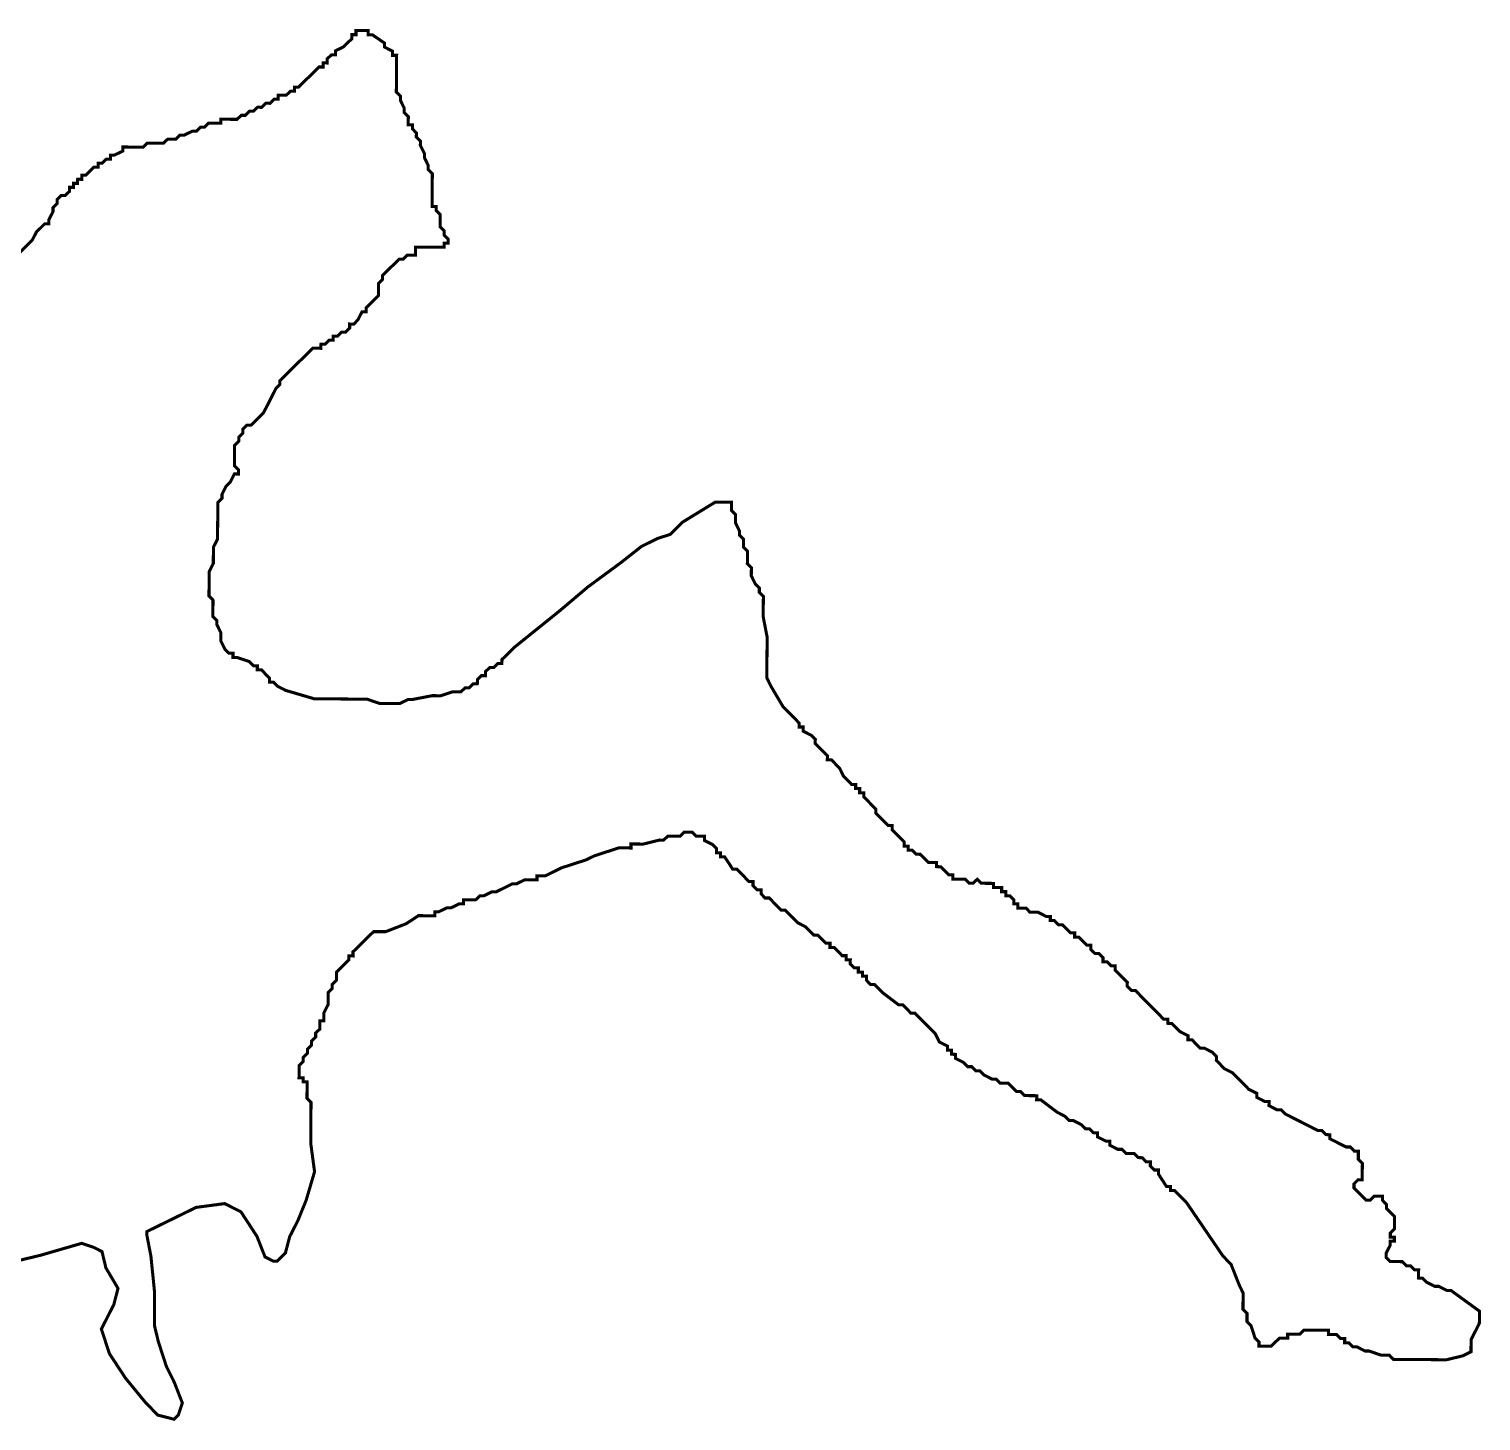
# Model space of a CAD drawing. Header units: metres. Extents: x 290190 to 339802, y 1811045 to 1991312.
# Drawn here: x 328009 to 329448, y 1823481 to 1824861 of the extents above; entities that cross this region are included whole.
import ezdxf

# ---------------------------------------------------------------- set-up
doc = ezdxf.new("R2010")
doc.units = ezdxf.units.M
doc.header["$MEASUREMENT"] = 0
doc.layers.add('HAZARDS LINE', color=1, linetype='Continuous')

msp = doc.modelspace()

# ---------------------------------------------------------------- linework, layer by layer
at = {"layer": 'HAZARDS LINE', "lineweight": 18}
msp.add_lwpolyline([(327999.6, 1824639.8, 3.03, 3.03, 0), (328007.8, 1824647.9, 3.03, 3.03, 0), (328011.8, 1824651.9, 3.03, 3.03, 0), (328015.9, 1824659.9, 3.03, 3.03, 0), (328020, 1824663.9, 3.03, 3.03, 0), (328024.1, 1824668, 3.03, 3.03, 0), (328028.1, 1824667.9, 3.03, 3.03, 0), (328028.2, 1824672, 3.03, 3.03, 0), (328032.3, 1824680, 3.03, 3.03, 0), (328032.3, 1824684.1, 3.03, 3.03, 0), (328036.4, 1824688.1, 3.03, 3.03, 0), (328036.4, 1824692.1, 3.03, 3.03, 0), (328040.5, 1824696.1, 3.03, 3.03, 0), (328044.5, 1824696.1, 3.03, 3.03, 0), (328048.6, 1824700.1, 3.03, 3.03, 0), (328048.6, 1824704.2, 3.03, 3.03, 0), (328052.7, 1824704.1, 3.03, 3.03, 0), (328052.7, 1824708.2, 3.03, 3.03, 0), (328056.7, 1824708.1, 3.03, 3.03, 0), (328056.8, 1824712.2, 3.03, 3.03, 0), (328060.8, 1824712.1, 3.03, 3.03, 0), (328060.8, 1824716.2, 3.03, 3.03, 0), (328064.9, 1824716.2, 3.03, 3.03, 0), (328069, 1824720.2, 3.03, 3.03, 0), (328073, 1824724.2, 3.03, 3.03, 0), (328077.1, 1824724.2, 3.03, 3.03, 0), (328077.1, 1824728.2, 3.03, 3.03, 0), (328081.2, 1824728.2, 3.03, 3.03, 0), (328085.2, 1824732.2, 3.03, 3.03, 0), (328089.3, 1824732.1, 3.03, 3.03, 0), (328089.3, 1824736.2, 3.03, 3.03, 0), (328093.3, 1824736.2, 3.03, 3.03, 0), (328101.5, 1824740.1, 3.03, 3.03, 0), (328101.5, 1824744.2, 3.03, 3.03, 0), (328121.7, 1824744, 3.03, 3.03, 0), (328125.8, 1824748, 3.03, 3.03, 0), (328141.9, 1824747.9, 3.03, 3.03, 0), (328146, 1824751.9, 3.03, 3.03, 0), (328154.1, 1824751.9, 3.03, 3.03, 0), (328158.2, 1824755.9, 3.03, 3.03, 0), (328162.2, 1824755.8, 3.03, 3.03, 0), (328170.3, 1824759.8, 3.03, 3.03, 0), (328174.4, 1824759.8, 3.03, 3.03, 0), (328178.5, 1824763.8, 3.03, 3.03, 0), (328182.5, 1824763.8, 3.03, 3.03, 0), (328186.6, 1824767.8, 3.03, 3.03, 0), (328198.7, 1824767.7, 3.03, 3.03, 0), (328198.7, 1824771.7, 3.03, 3.03, 0), (328214.9, 1824771.6, 3.03, 3.03, 0), (328219, 1824775.6, 3.03, 3.03, 0), (328223, 1824775.6, 3.03, 3.03, 0), (328227.1, 1824779.6, 3.03, 3.03, 0), (328231.1, 1824779.6, 3.03, 3.03, 0), (328235.2, 1824783.6, 3.03, 3.03, 0), (328239.2, 1824783.5, 3.03, 3.03, 0), (328243.3, 1824787.6, 3.03, 3.03, 0), (328247.4, 1824787.5, 3.03, 3.03, 0), (328251.4, 1824791.5, 3.03, 3.03, 0), (328255.5, 1824791.5, 3.03, 3.03, 0), (328255.5, 1824795.6, 3.03, 3.03, 0), (328263.6, 1824795.5, 3.03, 3.03, 0), (328267.7, 1824799.5, 3.03, 3.03, 0), (328271.7, 1824799.5, 3.03, 3.03, 0), (328271.7, 1824803.5, 3.03, 3.03, 0), (328275.8, 1824803.5, 3.03, 3.03, 0), (328283.9, 1824811.5, 3.03, 3.03, 0), (328288, 1824815.5, 3.03, 3.03, 0), (328292.1, 1824819.5, 3.03, 3.03, 0), (328296.2, 1824823.5, 3.03, 3.03, 0), (328300.2, 1824823.5, 3.03, 3.03, 0), (328300.2, 1824827.6, 3.03, 3.03, 0), (328304.3, 1824827.5, 3.03, 3.03, 0), (328304.3, 1824831.6, 3.03, 3.03, 0), (328308.4, 1824835.6, 3.03, 3.03, 0), (328312.4, 1824835.5, 3.03, 3.03, 0), (328312.4, 1824839.6, 3.03, 3.03, 0), (328320.6, 1824843.6, 3.03, 3.03, 0), (328324.6, 1824847.6, 3.03, 3.03, 0), (328328.7, 1824851.6, 3.03, 3.03, 0), (328328.7, 1824855.6, 3.03, 3.03, 0), (328332.8, 1824855.6, 3.03, 3.03, 0), (328332.8, 1824859.7, 3.03, 3.03, 0), (328344.9, 1824859.6, 3.03, 3.03, 0), (328344.9, 1824855.5, 3.03, 3.03, 0), (328349, 1824855.5, 3.03, 3.03, 0), (328361, 1824847.3, 3.03, 3.03, 0), (328361, 1824843.3, 3.03, 3.03, 0), (328369, 1824839.2, 3.03, 3.03, 0), (328369, 1824835.1, 3.03, 3.03, 0), (328373.1, 1824835.1, 3.03, 3.03, 0), (328372.8, 1824798.7, 3.03, 3.03, 0), (328376.8, 1824794.6, 3.03, 3.03, 0), (328376.8, 1824790.6, 3.03, 3.03, 0), (328380.7, 1824782.5, 3.03, 3.03, 0), (328380.7, 1824778.4, 3.03, 3.03, 0), (328384.7, 1824774.3, 3.03, 3.03, 0), (328384.6, 1824766.3, 3.03, 3.03, 0), (328388.7, 1824766.2, 3.03, 3.03, 0), (328388.7, 1824762.2, 3.03, 3.03, 0), (328392.7, 1824758.1, 3.03, 3.03, 0), (328392.6, 1824754.1, 3.03, 3.03, 0), (328396.7, 1824750, 3.03, 3.03, 0), (328396.6, 1824745.9, 3.03, 3.03, 0), (328400.6, 1824737.8, 3.03, 3.03, 0), (328400.6, 1824733.8, 3.03, 3.03, 0), (328404.5, 1824725.7, 3.03, 3.03, 0), (328404.5, 1824721.6, 3.03, 3.03, 0), (328408.5, 1824717.6, 3.03, 3.03, 0), (328408.3, 1824685.2, 3.03, 3.03, 0), (328412.3, 1824685.2, 3.03, 3.03, 0), (328412.3, 1824681.1, 3.03, 3.03, 0), (328416.3, 1824677.1, 3.03, 3.03, 0), (328416.2, 1824664.9, 3.03, 3.03, 0), (328420.2, 1824660.9, 3.03, 3.03, 0), (328420.2, 1824656.8, 3.03, 3.03, 0), (328424.2, 1824652.7, 3.03, 3.03, 0), (328424.2, 1824648.7, 3.03, 3.03, 0), (328420.1, 1824648.7, 3.03, 3.03, 0), (328420.1, 1824644.7, 3.03, 3.03, 0), (328391.8, 1824644.9, 3.03, 3.03, 0), (328391.7, 1824636.8, 3.03, 3.03, 0), (328383.6, 1824636.9, 3.03, 3.03, 0), (328379.6, 1824632.9, 3.03, 3.03, 0), (328375.5, 1824632.9, 3.03, 3.03, 0), (328371.5, 1824628.9, 3.03, 3.03, 0), (328367.4, 1824624.9, 3.03, 3.03, 0), (328363.3, 1824620.9, 3.03, 3.03, 0), (328359.2, 1824616.8, 3.03, 3.03, 0), (328359.2, 1824612.8, 3.03, 3.03, 0), (328355.1, 1824608.8, 3.03, 3.03, 0), (328355, 1824596.7, 3.03, 3.03, 0), (328351, 1824592.7, 3.03, 3.03, 0), (328342.8, 1824584.6, 3.03, 3.03, 0), (328342.8, 1824580.6, 3.03, 3.03, 0), (328338.7, 1824580.6, 3.03, 3.03, 0), (328334.6, 1824572.6, 3.03, 3.03, 0), (328330.6, 1824568.5, 3.03, 3.03, 0), (328326.5, 1824568.6, 3.03, 3.03, 0), (328326.5, 1824564.5, 3.03, 3.03, 0), (328322.4, 1824560.5, 3.03, 3.03, 0), (328318.4, 1824560.6, 3.03, 3.03, 0), (328314.3, 1824556.5, 3.03, 3.03, 0), (328310.3, 1824556.6, 3.03, 3.03, 0), (328310.2, 1824552.5, 3.03, 3.03, 0), (328306.2, 1824552.6, 3.03, 3.03, 0), (328302.1, 1824548.6, 3.03, 3.03, 0), (328298.1, 1824548.6, 3.03, 3.03, 0), (328298, 1824544.5, 3.03, 3.03, 0), (328290, 1824544.6, 3.03, 3.03, 0), (328261.4, 1824516.5, 3.03, 3.03, 0), (328257.4, 1824512.5, 3.03, 3.03, 0), (328257.3, 1824508.5, 3.03, 3.03, 0), (328253.3, 1824504.5, 3.03, 3.03, 0), (328249.2, 1824496.4, 3.03, 3.03, 0), (328245.1, 1824488.3, 3.03, 3.03, 0), (328240.9, 1824480.3, 3.03, 3.03, 0), (328232.8, 1824472.3, 3.03, 3.03, 0), (328228.7, 1824468.3, 3.03, 3.03, 0), (328224.7, 1824468.3, 3.03, 3.03, 0), (328220.6, 1824464.3, 3.03, 3.03, 0), (328220.6, 1824460.2, 3.03, 3.03, 0), (328216.5, 1824456.2, 3.03, 3.03, 0), (328216.5, 1824452.2, 3.03, 3.03, 0), (328212.4, 1824448.2, 3.03, 3.03, 0), (328212.2, 1824427.9, 3.03, 3.03, 0), (328216.3, 1824423.9, 3.03, 3.03, 0), (328216.2, 1824419.8, 3.03, 3.03, 0), (328212.2, 1824419.9, 3.03, 3.03, 0), (328208.1, 1824411.8, 3.03, 3.03, 0), (328204, 1824407.8, 3.03, 3.03, 0), (328199.9, 1824399.7, 3.03, 3.03, 0), (328199.9, 1824395.7, 3.03, 3.03, 0), (328195.8, 1824391.7, 3.03, 3.03, 0), (328195.5, 1824355.3, 3.03, 3.03, 0), (328191.4, 1824347.2, 3.03, 3.03, 0), (328191.3, 1824331.1, 3.03, 3.03, 0), (328187.2, 1824323, 3.03, 3.03, 0), (328187, 1824298.8, 3.03, 3.03, 0), (328191, 1824294.7, 3.03, 3.03, 0), (328190.9, 1824278.5, 3.03, 3.03, 0), (328194.9, 1824274.4, 3.03, 3.03, 0), (328194.9, 1824270.4, 3.03, 3.03, 0), (328198.8, 1824262.3, 3.03, 3.03, 0), (328198.8, 1824254.2, 3.03, 3.03, 0), (328202.8, 1824246.1, 3.03, 3.03, 0), (328206.8, 1824242, 3.03, 3.03, 0), (328210.8, 1824242, 3.03, 3.03, 0), (328210.8, 1824237.9, 3.03, 3.03, 0), (328214.8, 1824237.9, 3.03, 3.03, 0), (328226.9, 1824233.8, 3.03, 3.03, 0), (328230.9, 1824229.7, 3.03, 3.03, 0), (328235, 1824229.6, 3.03, 3.03, 0), (328234.9, 1824225.6, 3.03, 3.03, 0), (328239, 1824225.6, 3.03, 3.03, 0), (328243, 1824221.5, 3.03, 3.03, 0), (328247, 1824217.4, 3.03, 3.03, 0), (328247, 1824213.4, 3.03, 3.03, 0), (328251, 1824213.4, 3.03, 3.03, 0), (328255, 1824209.3, 3.03, 3.03, 0), (328263.1, 1824205.2, 3.03, 3.03, 0), (328291.3, 1824196.9, 3.03, 3.03, 0), (328343.9, 1824196.5, 3.03, 3.03, 0), (328356, 1824192.3, 3.03, 3.03, 0), (328376.2, 1824192.2, 3.03, 3.03, 0), (328384.3, 1824196.1, 3.03, 3.03, 0), (328388.3, 1824196.1, 3.03, 3.03, 0), (328408.6, 1824200, 3.03, 3.03, 0), (328416.7, 1824199.9, 3.03, 3.03, 0), (328428.8, 1824203.9, 3.03, 3.03, 0), (328436.9, 1824203.8, 3.03, 3.03, 0), (328441, 1824207.8, 3.03, 3.03, 0), (328445, 1824207.8, 3.03, 3.03, 0), (328449.1, 1824211.8, 3.03, 3.03, 0), (328453.1, 1824211.8, 3.03, 3.03, 0), (328453.2, 1824215.8, 3.03, 3.03, 0), (328457.2, 1824219.8, 3.03, 3.03, 0), (328461.3, 1824219.8, 3.03, 3.03, 0), (328461.3, 1824223.9, 3.03, 3.03, 0), (328465.4, 1824227.9, 3.03, 3.03, 0), (328469.4, 1824227.8, 3.03, 3.03, 0), (328473.5, 1824231.9, 3.03, 3.03, 0), (328477.5, 1824231.8, 3.03, 3.03, 0), (328477.6, 1824235.9, 3.03, 3.03, 0), (328481.7, 1824239.9, 3.03, 3.03, 0), (328489.8, 1824247.9, 3.03, 3.03, 0), (328534.5, 1824283.9, 3.03, 3.03, 0), (328563, 1824308, 3.03, 3.03, 0), (328595.6, 1824332, 3.03, 3.03, 0), (328615.9, 1824348, 3.03, 3.03, 0), (328632.1, 1824356, 3.03, 3.03, 0), (328644.3, 1824359.9, 3.03, 3.03, 0), (328656.5, 1824372, 3.03, 3.03, 0), (328689, 1824391.9, 3.03, 3.03, 0), (328705.2, 1824391.8, 3.03, 3.03, 0), (328705.1, 1824383.7, 3.03, 3.03, 0), (328709.1, 1824379.6, 3.03, 3.03, 0), (328709.1, 1824371.5, 3.03, 3.03, 0), (328713, 1824363.4, 3.03, 3.03, 0), (328713, 1824359.4, 3.03, 3.03, 0), (328717, 1824355.3, 3.03, 3.03, 0), (328717, 1824347.2, 3.03, 3.03, 0), (328721, 1824343.2, 3.03, 3.03, 0), (328720.9, 1824331, 3.03, 3.03, 0), (328724.9, 1824327, 3.03, 3.03, 0), (328724.8, 1824318.9, 3.03, 3.03, 0), (328728.8, 1824310.7, 3.03, 3.03, 0), (328732.8, 1824306.7, 3.03, 3.03, 0), (328732.8, 1824302.6, 3.03, 3.03, 0), (328736.8, 1824298.6, 3.03, 3.03, 0), (328736.6, 1824278.3, 3.03, 3.03, 0), (328740.5, 1824258.1, 3.03, 3.03, 0), (328740.2, 1824217.7, 3.03, 3.03, 0), (328744.2, 1824209.5, 3.03, 3.03, 0), (328756.2, 1824189.2, 3.03, 3.03, 0), (328760.2, 1824185.2, 3.03, 3.03, 0), (328768.2, 1824177, 3.03, 3.03, 0), (328772.2, 1824172.9, 3.03, 3.03, 0), (328772.2, 1824168.9, 3.03, 3.03, 0), (328776.2, 1824168.9, 3.03, 3.03, 0), (328776.2, 1824164.8, 3.03, 3.03, 0), (328784.2, 1824160.7, 3.03, 3.03, 0), (328788.3, 1824156.6, 3.03, 3.03, 0), (328788.2, 1824152.6, 3.03, 3.03, 0), (328792.2, 1824148.5, 3.03, 3.03, 0), (328796.2, 1824144.5, 3.03, 3.03, 0), (328800.3, 1824140.4, 3.03, 3.03, 0), (328800.2, 1824136.3, 3.03, 3.03, 0), (328804.3, 1824136.3, 3.03, 3.03, 0), (328808.3, 1824132.2, 3.03, 3.03, 0), (328812.3, 1824128.2, 3.03, 3.03, 0), (328816.3, 1824120, 3.03, 3.03, 0), (328820.3, 1824116, 3.03, 3.03, 0), (328824.3, 1824111.9, 3.03, 3.03, 0), (328828.3, 1824111.9, 3.03, 3.03, 0), (328828.3, 1824107.8, 3.03, 3.03, 0), (328832.3, 1824107.8, 3.03, 3.03, 0), (328832.3, 1824103.7, 3.03, 3.03, 0), (328836.4, 1824103.7, 3.03, 3.03, 0), (328836.3, 1824099.7, 3.03, 3.03, 0), (328840.3, 1824095.6, 3.03, 3.03, 0), (328848.4, 1824087.4, 3.03, 3.03, 0), (328848.3, 1824083.4, 3.03, 3.03, 0), (328852.3, 1824079.3, 3.03, 3.03, 0), (328860.4, 1824071.2, 3.03, 3.03, 0), (328864.4, 1824071.1, 3.03, 3.03, 0), (328864.4, 1824067.1, 3.03, 3.03, 0), (328868.4, 1824063, 3.03, 3.03, 0), (328872.4, 1824059, 3.03, 3.03, 0), (328876.4, 1824054.9, 3.03, 3.03, 0), (328876.4, 1824050.8, 3.03, 3.03, 0), (328880.4, 1824050.8, 3.03, 3.03, 0), (328880.4, 1824046.8, 3.03, 3.03, 0), (328884.4, 1824046.7, 3.03, 3.03, 0), (328888.4, 1824042.7, 3.03, 3.03, 0), (328892.5, 1824042.6, 3.03, 3.03, 0), (328896.5, 1824038.6, 3.03, 3.03, 0), (328900.5, 1824034.5, 3.03, 3.03, 0), (328908.6, 1824034.4, 3.03, 3.03, 0), (328908.6, 1824030.4, 3.03, 3.03, 0), (328912.6, 1824030.3, 3.03, 3.03, 0), (328916.6, 1824026.3, 3.03, 3.03, 0), (328920.6, 1824022.2, 3.03, 3.03, 0), (328924.7, 1824022.2, 3.03, 3.03, 0), (328924.6, 1824018.1, 3.03, 3.03, 0), (328936.8, 1824018, 3.03, 3.03, 0), (328940.8, 1824013.9, 3.03, 3.03, 0), (328944.8, 1824013.9, 3.03, 3.03, 0), (328948.9, 1824017.9, 3.03, 3.03, 0), (328952.9, 1824013.9, 3.03, 3.03, 0), (328965, 1824013.8, 3.03, 3.03, 0), (328965, 1824009.7, 3.03, 3.03, 0), (328973.1, 1824009.7, 3.03, 3.03, 0), (328973.1, 1824005.6, 3.03, 3.03, 0), (328977.1, 1824005.6, 3.03, 3.03, 0), (328977.1, 1824001.5, 3.03, 3.03, 0), (328981.1, 1824001.5, 3.03, 3.03, 0), (328985.1, 1823997.4, 3.03, 3.03, 0), (328985.1, 1823993.4, 3.03, 3.03, 0), (328989.1, 1823993.4, 3.03, 3.03, 0), (328989.1, 1823989.3, 3.03, 3.03, 0), (328997.2, 1823989.3, 3.03, 3.03, 0), (329001.2, 1823985.2, 3.03, 3.03, 0), (329009.3, 1823985.1, 3.03, 3.03, 0), (329017.3, 1823981, 3.03, 3.03, 0), (329021.4, 1823981, 3.03, 3.03, 0), (329021.3, 1823976.9, 3.03, 3.03, 0), (329025.4, 1823976.9, 3.03, 3.03, 0), (329029.4, 1823972.8, 3.03, 3.03, 0), (329033.4, 1823972.8, 3.03, 3.03, 0), (329041.5, 1823964.7, 3.03, 3.03, 0), (329045.5, 1823964.6, 3.03, 3.03, 0), (329045.5, 1823960.6, 3.03, 3.03, 0), (329049.5, 1823960.5, 3.03, 3.03, 0), (329053.5, 1823956.5, 3.03, 3.03, 0), (329057.5, 1823952.4, 3.03, 3.03, 0), (329061.6, 1823952.4, 3.03, 3.03, 0), (329061.5, 1823948.3, 3.03, 3.03, 0), (329065.6, 1823944.3, 3.03, 3.03, 0), (329069.6, 1823944.2, 3.03, 3.03, 0), (329073.6, 1823940.1, 3.03, 3.03, 0), (329073.6, 1823936.1, 3.03, 3.03, 0), (329077.6, 1823936.1, 3.03, 3.03, 0), (329081.6, 1823932, 3.03, 3.03, 0), (329085.7, 1823932, 3.03, 3.03, 0), (329085.6, 1823927.9, 3.03, 3.03, 0), (329089.7, 1823923.8, 3.03, 3.03, 0), (329093.7, 1823919.8, 3.03, 3.03, 0), (329097.7, 1823915.7, 3.03, 3.03, 0), (329097.6, 1823911.7, 3.03, 3.03, 0), (329101.7, 1823907.6, 3.03, 3.03, 0), (329105.7, 1823907.6, 3.03, 3.03, 0), (329109.7, 1823903.5, 3.03, 3.03, 0), (329113.7, 1823899.4, 3.03, 3.03, 0), (329121.7, 1823891.3, 3.03, 3.03, 0), (329125.8, 1823887.2, 3.03, 3.03, 0), (329129.8, 1823883.1, 3.03, 3.03, 0), (329133.8, 1823879, 3.03, 3.03, 0), (329137.8, 1823879, 3.03, 3.03, 0), (329137.8, 1823875, 3.03, 3.03, 0), (329141.8, 1823874.9, 3.03, 3.03, 0), (329145.8, 1823870.9, 3.03, 3.03, 0), (329149.9, 1823866.8, 3.03, 3.03, 0), (329157.9, 1823862.7, 3.03, 3.03, 0), (329157.9, 1823858.6, 3.03, 3.03, 0), (329161.9, 1823858.6, 3.03, 3.03, 0), (329169.9, 1823850.4, 3.03, 3.03, 0), (329174, 1823850.4, 3.03, 3.03, 0), (329182, 1823846.3, 3.03, 3.03, 0), (329186.1, 1823842.2, 3.03, 3.03, 0), (329186, 1823838.2, 3.03, 3.03, 0), (329190, 1823834.1, 3.03, 3.03, 0), (329194, 1823830, 3.03, 3.03, 0), (329202.1, 1823825.9, 3.03, 3.03, 0), (329206.1, 1823821.9, 3.03, 3.03, 0), (329214.1, 1823813.7, 3.03, 3.03, 0), (329218.1, 1823809.6, 3.03, 3.03, 0), (329226.2, 1823805.5, 3.03, 3.03, 0), (329226.2, 1823801.5, 3.03, 3.03, 0), (329234.2, 1823797.4, 3.03, 3.03, 0), (329238.3, 1823797.4, 3.03, 3.03, 0), (329238.2, 1823793.3, 3.03, 3.03, 0), (329246.3, 1823789.2, 3.03, 3.03, 0), (329250.3, 1823789.2, 3.03, 3.03, 0), (329254.3, 1823785.1, 3.03, 3.03, 0), (329262.4, 1823781, 3.03, 3.03, 0), (329286.6, 1823768.7, 3.03, 3.03, 0), (329290.6, 1823768.7, 3.03, 3.03, 0), (329294.6, 1823764.6, 3.03, 3.03, 0), (329298.6, 1823764.5, 3.03, 3.03, 0), (329298.6, 1823760.5, 3.03, 3.03, 0), (329314.7, 1823752.3, 3.03, 3.03, 0), (329318.8, 1823752.3, 3.03, 3.03, 0), (329322.8, 1823748.2, 3.03, 3.03, 0), (329326.8, 1823748.2, 3.03, 3.03, 0), (329326.8, 1823740.1, 3.03, 3.03, 0), (329330.8, 1823736, 3.03, 3.03, 0), (329330.6, 1823719.8, 3.03, 3.03, 0), (329326.6, 1823719.9, 3.03, 3.03, 0), (329322.5, 1823715.8, 3.03, 3.03, 0), (329322.5, 1823711.8, 3.03, 3.03, 0), (329326.5, 1823707.7, 3.03, 3.03, 0), (329334.5, 1823699.6, 3.03, 3.03, 0), (329338.6, 1823699.5, 3.03, 3.03, 0), (329342.6, 1823703.6, 3.03, 3.03, 0), (329350.7, 1823703.5, 3.03, 3.03, 0), (329350.7, 1823699.5, 3.03, 3.03, 0), (329354.7, 1823695.4, 3.03, 3.03, 0), (329354.7, 1823691.3, 3.03, 3.03, 0), (329358.7, 1823687.3, 3.03, 3.03, 0), (329362.7, 1823683.2, 3.03, 3.03, 0), (329362.6, 1823671.1, 3.03, 3.03, 0), (329358.5, 1823667, 3.03, 3.03, 0), (329358.5, 1823663, 3.03, 3.03, 0), (329362.5, 1823663, 3.03, 3.03, 0), (329362.5, 1823658.9, 3.03, 3.03, 0), (329358.5, 1823659, 3.03, 3.03, 0), (329358.4, 1823654.9, 3.03, 3.03, 0), (329354.3, 1823646.9, 3.03, 3.03, 0), (329354.3, 1823642.8, 3.03, 3.03, 0), (329358.3, 1823638.7, 3.03, 3.03, 0), (329370.4, 1823638.6, 3.03, 3.03, 0), (329374.5, 1823634.6, 3.03, 3.03, 0), (329378.5, 1823634.5, 3.03, 3.03, 0), (329382.5, 1823630.5, 3.03, 3.03, 0), (329386.6, 1823630.4, 3.03, 3.03, 0), (329386.5, 1823622.4, 3.03, 3.03, 0), (329390.5, 1823622.3, 3.03, 3.03, 0), (329394.5, 1823618.2, 3.03, 3.03, 0), (329402.6, 1823614.1, 3.03, 3.03, 0), (329406.6, 1823614.1, 3.03, 3.03, 0), (329414.7, 1823610, 3.03, 3.03, 0), (329418.7, 1823610, 3.03, 3.03, 0), (329446.9, 1823589.5, 3.03, 3.03, 0), (329446.8, 1823577.4, 3.03, 3.03, 0), (329438.6, 1823561.3, 3.03, 3.03, 0), (329438.5, 1823549.2, 3.03, 3.03, 0), (329430.4, 1823545.2, 3.03, 3.03, 0), (329414.2, 1823541.3, 3.03, 3.03, 0), (329361.6, 1823541.7, 3.03, 3.03, 0), (329357.6, 1823545.8, 3.03, 3.03, 0), (329349.5, 1823545.8, 3.03, 3.03, 0), (329337.4, 1823550, 3.03, 3.03, 0), (329333.4, 1823550, 3.03, 3.03, 0), (329325.3, 1823554.1, 3.03, 3.03, 0), (329321.3, 1823554.1, 3.03, 3.03, 0), (329317.3, 1823558.2, 3.03, 3.03, 0), (329313.2, 1823558.2, 3.03, 3.03, 0), (329313.3, 1823562.3, 3.03, 3.03, 0), (329309.2, 1823562.3, 3.03, 3.03, 0), (329305.2, 1823566.4, 3.03, 3.03, 0), (329297.1, 1823566.4, 3.03, 3.03, 0), (329297.2, 1823570.5, 3.03, 3.03, 0), (329272.9, 1823570.7, 3.03, 3.03, 0), (329268.8, 1823566.7, 3.03, 3.03, 0), (329256.7, 1823566.7, 3.03, 3.03, 0), (329256.7, 1823562.7, 3.03, 3.03, 0), (329248.6, 1823562.8, 3.03, 3.03, 0), (329244.5, 1823558.8, 3.03, 3.03, 0), (329240.4, 1823554.7, 3.03, 3.03, 0), (329228.3, 1823554.8, 3.03, 3.03, 0), (329228.3, 1823558.9, 3.03, 3.03, 0), (329224.3, 1823563, 3.03, 3.03, 0), (329220.4, 1823575.1, 3.03, 3.03, 0), (329216.4, 1823579.2, 3.03, 3.03, 0), (329216.4, 1823587.3, 3.03, 3.03, 0), (329212.4, 1823591.3, 3.03, 3.03, 0), (329212.5, 1823607.5, 3.03, 3.03, 0), (329208.6, 1823615.6, 3.03, 3.03, 0), (329200.6, 1823635.9, 3.03, 3.03, 0), (329192.6, 1823644.1, 3.03, 3.03, 0), (329156.6, 1823696.9, 3.03, 3.03, 0), (329144.6, 1823709.1, 3.03, 3.03, 0), (329140.6, 1823709.2, 3.03, 3.03, 0), (329140.6, 1823713.2, 3.03, 3.03, 0), (329136.5, 1823713.2, 3.03, 3.03, 0), (329128.6, 1823725.4, 3.03, 3.03, 0), (329128.6, 1823729.5, 3.03, 3.03, 0), (329124.5, 1823729.5, 3.03, 3.03, 0), (329120.5, 1823733.6, 3.03, 3.03, 0), (329120.6, 1823737.6, 3.03, 3.03, 0), (329116.5, 1823737.6, 3.03, 3.03, 0), (329112.5, 1823741.7, 3.03, 3.03, 0), (329108.5, 1823741.8, 3.03, 3.03, 0), (329104.5, 1823745.8, 3.03, 3.03, 0), (329096.4, 1823745.9, 3.03, 3.03, 0), (329092.4, 1823750, 3.03, 3.03, 0), (329088.3, 1823750, 3.03, 3.03, 0), (329080.3, 1823754.1, 3.03, 3.03, 0), (329080.3, 1823758.1, 3.03, 3.03, 0), (329076.3, 1823758.2, 3.03, 3.03, 0), (329068.2, 1823762.3, 3.03, 3.03, 0), (329068.2, 1823766.3, 3.03, 3.03, 0), (329064.2, 1823766.4, 3.03, 3.03, 0), (329060.2, 1823770.4, 3.03, 3.03, 0), (329056.1, 1823770.5, 3.03, 3.03, 0), (329052.1, 1823774.5, 3.03, 3.03, 0), (329044.1, 1823778.6, 3.03, 3.03, 0), (329040, 1823778.7, 3.03, 3.03, 0), (329036, 1823782.7, 3.03, 3.03, 0), (329028, 1823786.9, 3.03, 3.03, 0), (329011.9, 1823799.1, 3.03, 3.03, 0), (329007.8, 1823799.1, 3.03, 3.03, 0), (329007.9, 1823803.2, 3.03, 3.03, 0), (328995.7, 1823803.3, 3.03, 3.03, 0), (328991.7, 1823807.3, 3.03, 3.03, 0), (328987.7, 1823807.4, 3.03, 3.03, 0), (328979.7, 1823815.5, 3.03, 3.03, 0), (328971.6, 1823815.6, 3.03, 3.03, 0), (328967.6, 1823819.7, 3.03, 3.03, 0), (328963.5, 1823819.7, 3.03, 3.03, 0), (328955.5, 1823823.8, 3.03, 3.03, 0), (328951.5, 1823827.9, 3.03, 3.03, 0), (328947.4, 1823827.9, 3.03, 3.03, 0), (328943.4, 1823832, 3.03, 3.03, 0), (328939.4, 1823832, 3.03, 3.03, 0), (328935.4, 1823836.1, 3.03, 3.03, 0), (328927.3, 1823840.2, 3.03, 3.03, 0), (328927.3, 1823844.2, 3.03, 3.03, 0), (328923.3, 1823844.3, 3.03, 3.03, 0), (328923.3, 1823848.3, 3.03, 3.03, 0), (328919.3, 1823848.3, 3.03, 3.03, 0), (328919.3, 1823852.4, 3.03, 3.03, 0), (328911.3, 1823856.5, 3.03, 3.03, 0), (328907.3, 1823864.6, 3.03, 3.03, 0), (328899.3, 1823872.8, 3.03, 3.03, 0), (328887.2, 1823885, 3.03, 3.03, 0), (328883.2, 1823885, 3.03, 3.03, 0), (328879.2, 1823889.1, 3.03, 3.03, 0), (328875.2, 1823893.2, 3.03, 3.03, 0), (328871.1, 1823893.2, 3.03, 3.03, 0), (328855, 1823905.4, 3.03, 3.03, 0), (328851, 1823909.5, 3.03, 3.03, 0), (328847, 1823913.6, 3.03, 3.03, 0), (328843, 1823913.6, 3.03, 3.03, 0), (328839, 1823917.7, 3.03, 3.03, 0), (328839, 1823921.7, 3.03, 3.03, 0), (328835, 1823921.8, 3.03, 3.03, 0), (328835, 1823925.8, 3.03, 3.03, 0), (328830.9, 1823925.8, 3.03, 3.03, 0), (328831, 1823929.9, 3.03, 3.03, 0), (328826.9, 1823929.9, 3.03, 3.03, 0), (328822.9, 1823934, 3.03, 3.03, 0), (328823, 1823938, 3.03, 3.03, 0), (328818.9, 1823938.1, 3.03, 3.03, 0), (328818.9, 1823942.1, 3.03, 3.03, 0), (328814.9, 1823942.1, 3.03, 3.03, 0), (328810.9, 1823946.2, 3.03, 3.03, 0), (328806.9, 1823950.3, 3.03, 3.03, 0), (328802.8, 1823950.3, 3.03, 3.03, 0), (328802.9, 1823954.4, 3.03, 3.03, 0), (328798.8, 1823954.4, 3.03, 3.03, 0), (328794.8, 1823958.5, 3.03, 3.03, 0), (328790.8, 1823962.5, 3.03, 3.03, 0), (328786.8, 1823962.6, 3.03, 3.03, 0), (328778.7, 1823970.7, 3.03, 3.03, 0), (328770.7, 1823974.8, 3.03, 3.03, 0), (328758.6, 1823987.1, 3.03, 3.03, 0), (328754.6, 1823987.1, 3.03, 3.03, 0), (328750.6, 1823991.2, 3.03, 3.03, 0), (328746.6, 1823995.2, 3.03, 3.03, 0), (328742.6, 1823999.3, 3.03, 3.03, 0), (328738.5, 1823999.3, 3.03, 3.03, 0), (328734.5, 1824003.4, 3.03, 3.03, 0), (328734.5, 1824007.5, 3.03, 3.03, 0), (328730.5, 1824007.5, 3.03, 3.03, 0), (328726.5, 1824011.6, 3.03, 3.03, 0), (328726.5, 1824015.6, 3.03, 3.03, 0), (328722.5, 1824015.6, 3.03, 3.03, 0), (328718.5, 1824019.7, 3.03, 3.03, 0), (328714.5, 1824023.8, 3.03, 3.03, 0), (328710.4, 1824027.9, 3.03, 3.03, 0), (328706.4, 1824027.9, 3.03, 3.03, 0), (328698.4, 1824040.1, 3.03, 3.03, 0), (328694.4, 1824040.1, 3.03, 3.03, 0), (328694.4, 1824044.2, 3.03, 3.03, 0), (328690.4, 1824044.2, 3.03, 3.03, 0), (328690.4, 1824048.2, 3.03, 3.03, 0), (328686.4, 1824052.3, 3.03, 3.03, 0), (328678.3, 1824056.4, 3.03, 3.03, 0), (328678.4, 1824060.5, 3.03, 3.03, 0), (328670.3, 1824060.5, 3.03, 3.03, 0), (328666.3, 1824064.6, 3.03, 3.03, 0), (328658.2, 1824064.7, 3.03, 3.03, 0), (328654.1, 1824060.6, 3.03, 3.03, 0), (328642, 1824060.7, 3.03, 3.03, 0), (328637.9, 1824056.7, 3.03, 3.03, 0), (328633.9, 1824056.8, 3.03, 3.03, 0), (328617.7, 1824052.8, 3.03, 3.03, 0), (328605.5, 1824052.9, 3.03, 3.03, 0), (328605.5, 1824048.9, 3.03, 3.03, 0), (328593.4, 1824049, 3.03, 3.03, 0), (328569.1, 1824041.1, 3.03, 3.03, 0), (328560.9, 1824037.1, 3.03, 3.03, 0), (328536.6, 1824029.2, 3.03, 3.03, 0), (328528.5, 1824025.2, 3.03, 3.03, 0), (328520.4, 1824021.2, 3.03, 3.03, 0), (328512.3, 1824021.3, 3.03, 3.03, 0), (328512.3, 1824017.3, 3.03, 3.03, 0), (328500.1, 1824017.3, 3.03, 3.03, 0), (328492, 1824013.4, 3.03, 3.03, 0), (328488, 1824013.4, 3.03, 3.03, 0), (328471.8, 1824005.4, 3.03, 3.03, 0), (328467.7, 1824005.5, 3.03, 3.03, 0), (328459.6, 1824001.5, 3.03, 3.03, 0), (328455.6, 1824001.5, 3.03, 3.03, 0), (328451.5, 1823997.5, 3.03, 3.03, 0), (328439.4, 1823997.6, 3.03, 3.03, 0), (328439.3, 1823993.6, 3.03, 3.03, 0), (328435.3, 1823993.6, 3.03, 3.03, 0), (328427.2, 1823989.6, 3.03, 3.03, 0), (328423.1, 1823989.6, 3.03, 3.03, 0), (328415, 1823985.7, 3.03, 3.03, 0), (328411, 1823985.7, 3.03, 3.03, 0), (328410.9, 1823981.6, 3.03, 3.03, 0), (328394.8, 1823981.8, 3.03, 3.03, 0), (328382.6, 1823973.8, 3.03, 3.03, 0), (328362.3, 1823965.9, 3.03, 3.03, 0), (328350.2, 1823965.9, 3.03, 3.03, 0), (328346.1, 1823961.9, 3.03, 3.03, 0), (328342, 1823957.9, 3.03, 3.03, 0), (328338, 1823953.9, 3.03, 3.03, 0), (328329.8, 1823945.9, 3.03, 3.03, 0), (328329.8, 1823941.8, 3.03, 3.03, 0), (328325.7, 1823941.9, 3.03, 3.03, 0), (328325.7, 1823937.8, 3.03, 3.03, 0), (328321.6, 1823933.8, 3.03, 3.03, 0), (328317.6, 1823929.8, 3.03, 3.03, 0), (328313.5, 1823925.8, 3.03, 3.03, 0), (328313.4, 1823917.7, 3.03, 3.03, 0), (328309.3, 1823913.7, 3.03, 3.03, 0), (328309.3, 1823909.7, 3.03, 3.03, 0), (328305.2, 1823905.6, 3.03, 3.03, 0), (328305.1, 1823893.5, 3.03, 3.03, 0), (328301, 1823885.5, 3.03, 3.03, 0), (328301, 1823877.4, 3.03, 3.03, 0), (328296.9, 1823877.4, 3.03, 3.03, 0), (328296.9, 1823869.3, 3.03, 3.03, 0), (328292.8, 1823865.3, 3.03, 3.03, 0), (328292.8, 1823861.3, 3.03, 3.03, 0), (328288.7, 1823857.2, 3.03, 3.03, 0), (328288.7, 1823853.2, 3.03, 3.03, 0), (328284.6, 1823849.2, 3.03, 3.03, 0), (328284.6, 1823845.2, 3.03, 3.03, 0), (328280.5, 1823841.1, 3.03, 3.03, 0), (328280.5, 1823837.1, 3.03, 3.03, 0), (328276.4, 1823833.1, 3.03, 3.03, 0), (328276.3, 1823821, 3.03, 3.03, 0), (328280.3, 1823820.9, 3.03, 3.03, 0), (328280.3, 1823816.9, 3.03, 3.03, 0), (328284.3, 1823816.8, 3.03, 3.03, 0), (328284.2, 1823800.7, 3.03, 3.03, 0), (328288.2, 1823796.6, 3.03, 3.03, 0), (328287.9, 1823756.2, 3.03, 3.03, 0), (328291.7, 1823727.8, 3.03, 3.03, 0), (328283.4, 1823699.6, 3.03, 3.03, 0), (328275.2, 1823679.4, 3.03, 3.03, 0), (328267, 1823663.3, 3.03, 3.03, 0), (328262.8, 1823647.2, 3.03, 3.03, 0), (328254.7, 1823639.2, 3.03, 3.03, 0), (328250.6, 1823639.2, 3.03, 3.03, 0), (328242.6, 1823643.3, 3.03, 3.03, 0), (328234.6, 1823663.6, 3.03, 3.03, 0), (328226.7, 1823675.8, 3.03, 3.03, 0), (328218.7, 1823688, 3.03, 3.03, 0), (328202.6, 1823696.2, 3.03, 3.03, 0), (328174.2, 1823692.4, 3.03, 3.03, 0), (328125.5, 1823668.5, 3.03, 3.03, 0), (328125.5, 1823664.4, 3.03, 3.03, 0), (328129.4, 1823644.2, 3.03, 3.03, 0), (328133.1, 1823607.8, 3.03, 3.03, 0), (328132.9, 1823575.4, 3.03, 3.03, 0), (328136.8, 1823559.2, 3.03, 3.03, 0), (328144.7, 1823534.9, 3.03, 3.03, 0), (328152.7, 1823518.7, 3.03, 3.03, 0), (328160.6, 1823498.4, 3.03, 3.03, 0), (328156.5, 1823486.3, 3.03, 3.03, 0), (328152.4, 1823482.3, 3.03, 3.03, 0), (328136.3, 1823486.4, 3.03, 3.03, 0), (328124.2, 1823498.7, 3.03, 3.03, 0), (328104.2, 1823523.1, 3.03, 3.03, 0), (328088.2, 1823547.5, 3.03, 3.03, 0), (328080.3, 1823571.8, 3.03, 3.03, 0), (328088.5, 1823587.9, 3.03, 3.03, 0), (328092.6, 1823595.9, 3.03, 3.03, 0), (328096.8, 1823612.1, 3.03, 3.03, 0), (328084.8, 1823632.4, 3.03, 3.03, 0), (328080.9, 1823648.6, 3.03, 3.03, 0), (328072.9, 1823652.7, 3.03, 3.03, 0), (328060.8, 1823656.8, 3.03, 3.03, 0), (328020.2, 1823645, 3.03, 3.03, 0), (327987.8, 1823637.2, 3.03, 3.03, 0)], format="xyseb", dxfattribs=at)

doc.saveas('drawing.dxf')
